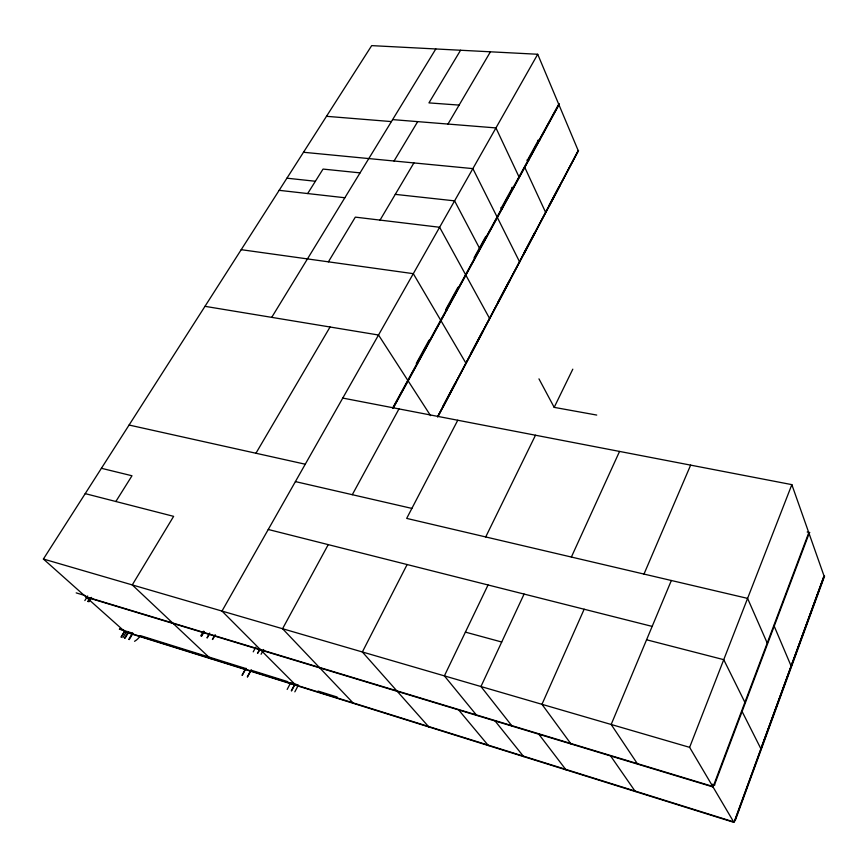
<?xml version="1.0" encoding="UTF-8"?>
<svg xmlns="http://www.w3.org/2000/svg" width="868" height="868" viewBox="0 0 868 868"><rect width="100%" height="100%" fill="white"/><g stroke="black" fill="none" stroke-linecap="round" stroke-linejoin="round"><path stroke-width="1.3" d="M761.03 748.444L823.851 576.645M734.957 820.303L824.166 576.287M735.174 820.759L824.6 576.07M808.781 532.67L713.019 786.961L86.182 597.162M714.603 784.574L809.367 532.789M578.359 150.956L537.715 54.261L371.688 45.624L43.4 559.025L125.231 631.98L733.927 822.376L689.626 747.348L791.844 484.637L342.762 398.076M671.344 580.497L611.18 724.487L637.654 764.144M643.98 574.084L690.635 465.129M584.153 609.227L541.968 704.317L571.003 743.963M571.372 557.05L619.546 451.425M524.088 594.07L480.948 686.534L512.109 726.125M488.055 584.967L444.383 675.879L476.749 715.427M596.728 415.067L554.185 407.363L572.804 369.171M485.722 536.945L535.491 435.226M407.125 564.536L362.357 651.976L428.846 726.95M457.761 420.242L406.68 518.402L747.587 598.388L767.214 643.036M443.114 405.823L455.136 383.07M471.053 352.961L482.619 331.088M497.928 302.118L509.049 281.069M523.795 253.174L534.514 232.895M548.706 206.031L559.035 186.49M437.526 416.759L578.251 150.457M437.689 416.716L443.298 406.105M455.559 382.896L471.237 353.233M483.02 330.914L498.102 302.368M509.451 280.896L523.979 253.413M534.905 232.732L548.891 206.258M559.426 186.327L578.229 150.75M438.004 416.607L578.555 150.587M294.838 691.85L298.408 685.091L290.737 682.693L287.167 689.431M291.301 690.733L294.502 684.678M291.615 690.83L294.805 684.776M328.234 544.627L282.567 628.725L353.482 703.373M261.094 654.244L263.688 649.492M352.299 494.695L398.976 408.915M242.291 675.261L246.1 668.317M257.471 653.137L259.988 649.21L257.785 653.235M416.282 363.421L428.966 340.234M445.751 309.55L457.924 287.286M474.047 257.807L485.754 236.411M501.248 208.07L512.511 187.477M527.429 160.211L538.269 140.388M479.472 249.116L558.775 104.095M392.586 408.101L486.471 236.497M417.02 363.551L429.703 340.354M446.477 309.67L458.651 287.384M501.964 208.146L513.227 187.553M393.15 407.83L559.079 104.214M393.215 408.21L417.573 363.649M430.246 340.44L447.02 309.746M459.194 287.46L475.306 257.97M487.013 236.563L502.496 208.201L500.662 208.005M559.415 104.041L539.495 140.497L537.683 140.345M247.293 676.845L251.102 669.879M247.532 676.921L251.188 670.226L287.894 681.684M253.228 651.846L255.821 647.116M242.053 675.185L245.709 668.512L140.356 635.615A11.197 7.79 -45.2 0 1 134.54 641.3M212.389 639.412L214.646 635.398M212.627 639.488L215.297 634.758M537.715 54.261L221.991 611.072L296.01 685.394M207.018 637.774L209.687 633.054M207.257 637.85L209.524 633.857M200.747 635.864L203.416 631.166M201.463 636.092L203.741 632.099M201.593 636.125L204.262 631.416M447.964 124.07L490.431 51.798M255.941 453.248L330.057 327.008M380.043 220.103L413.895 162.924M128.714 639.423L132.446 633.141M129.256 639.597L132.988 633.315L128.79 632.002L125.057 638.273M124.048 630.363L119.383 629.213M121.075 637.014L124.808 630.754L119.534 628.964M121.292 637.079L125.1 630.7M122.909 637.589L126.793 631.069M124.515 638.099L128.399 631.578M394.039 161.014L417.692 121.628M460.572 50.246L428.944 102.891L459.118 105.093M328.397 261.832L355.327 217.13L439.62 227.264L489.726 318.719M271.717 317.363L435.812 48.966M87.787 601.47L90.38 597.781L88.059 601.557M88.916 601.817L91.628 597.39M84.847 600.58L87.679 595.99M307.673 193.553L323.037 169.076L360.057 172.873M115.856 501.498L131.99 475.762L101.415 468.297M392.618 119.61L495.943 127.922L519.173 177.246M326.487 116.312L391.414 121.585M539.766 139.998L528.384 160.819M526.833 160.157L528.666 160.32L513.758 187.607L511.925 187.412M303.496 152.269L472.876 168.62L519.672 262.027M559.806 186.056L548.967 206.573M514.03 187.097L502.214 208.721M286.917 178.19L315.388 181.26M395.276 194.367L454.593 200.855L479.939 249.029M279.149 190.331L344.846 197.752M535.296 232.461L524.044 253.749M487.295 236.031L475.013 258.512M509.852 280.614L498.178 302.726M241.206 249.68L413.309 273.67L466.094 363.453M459.498 286.917L446.716 310.31M483.433 330.621L471.291 353.601M430.561 339.865L417.248 364.234M204.978 306.328L378.524 335.015L430.571 415.653M455.971 382.604L443.353 406.495M807.175 532.008L809.811 532.561M129.072 425.038L305.265 464.217M295.413 481.599L411.877 508.409M268.255 529.48L652.161 626.403M85.216 493.632L173.633 516.351L132.272 584.923L210.457 658.638M646.573 639.781L723.738 659.669L744.896 702.331M465.4 632.121L501.715 642.016M43.4 559.025L689.626 747.348M712.259 784.26L714.831 785.041M76.189 592.877L85.715 595.752M86.095 596.793L713.236 786.582M318.024 691.058L337.131 697.026M125.144 631.611L734.133 822.007L824.036 575.94L791.844 484.637M458.673 709.948L488.391 745.569M495.075 720.972L523.664 756.603M538.854 734.23L566.012 769.851M610.616 755.952L635.311 791.529M538.963 378.86L554.185 407.363M741.717 710.751L760.867 748.715M524.673 167.166L545.755 212.66M773.865 625.383L791.106 665.995"/></g></svg>
